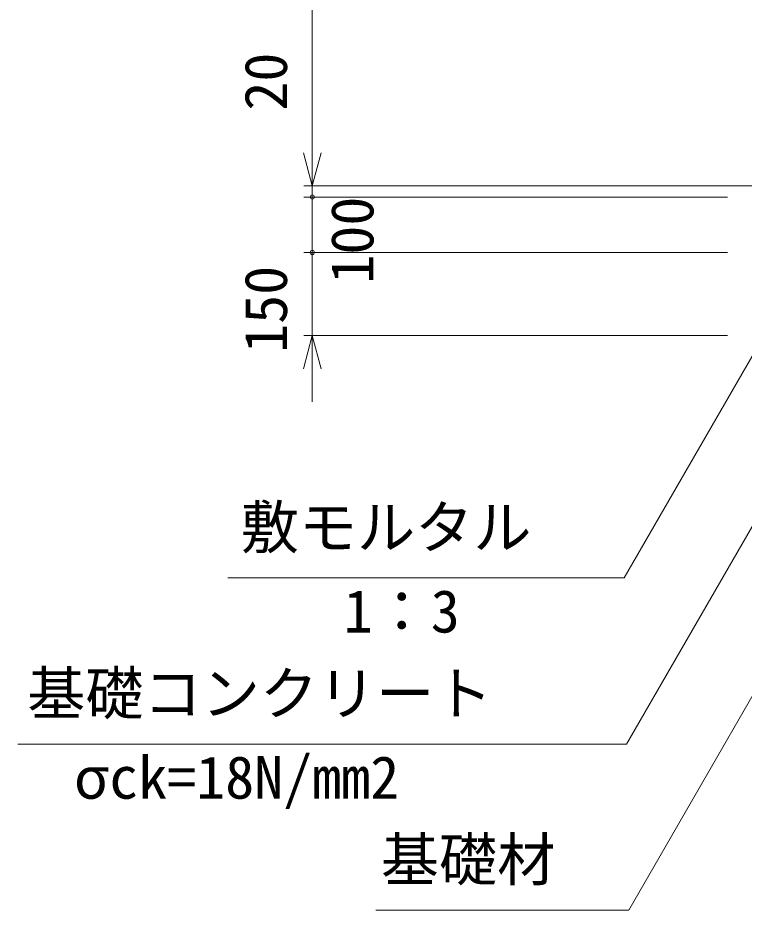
# Model space of a CAD drawing. Units: millimetres, scale not verified, with parts at other scales. Extents: x 748 to 253048, y 13754 to 73154.
# Drawn here: x 117384 to 121757, y 42337 to 47709 of the extents above; entities that cross this region are included whole.
import ezdxf
from ezdxf.enums import TextEntityAlignment as Align

# ---------------------------------------------------------------- set-up
doc = ezdxf.new("R2010")
doc.units = ezdxf.units.MM
doc.header["$LTSCALE"] = 300
for name, color, linetype, lineweight in [('0_2', 1, 'Continuous', 18), ('D-STR-DIM', 7, 'Continuous', 18), ('D-STR-HTXT', 7, 'Continuous', 18)]:
    doc.layers.add(name, color=color, linetype=linetype, lineweight=lineweight)
doc.styles.add('ＭＳ ゴシック', font='')
doc.styles.get('ＭＳ ゴシック').set_extended_font_data('MS Gothic')

msp = doc.modelspace()

# ---------------------------------------------------------------- linework, layer by layer
at = {"layer": '0_2'}
for p, q in [((119156.7, 46696.4), (119103.1, 46896.4)), ((119156.7, 46696.4), (119103.1, 46896.4)), ((119210.3, 46896.4), (119156.7, 46696.4)), ((119156.7, 46696.4), (119156.7, 46896.4)), ((119210.3, 46896.4), (119156.7, 46696.4)), ((119156.7, 46696.4), (119156.7, 46896.4)), ((119103.1, 45596.4), (119156.7, 45796.4)), ((119156.7, 45796.4), (119210.3, 45596.4)), ((119156.7, 45796.4), (119156.7, 45596.4))]:
    msp.add_line(p, q, dxfattribs=at)
for centre, start, end in [((119156.7, 46629.7), 90, 270), ((119156.7, 46629.7), 90, 270), ((119156.7, 46629.7), 270, 90), ((119156.7, 46629.7), 270, 90), ((119156.7, 46296.4), 90, 270), ((119156.7, 46296.4), 90, 270), ((119156.7, 46296.4), 270, 90), ((119156.7, 46296.4), 270, 90)]:
    msp.add_arc(centre, 12.5, start, end, dxfattribs=at)
at = {"layer": 'D-STR-DIM'}
for p, q in [((119156.7, 54496.4), (119156.7, 46896.4)), ((119156.7, 46896.4), (119156.7, 47662.1)), ((121990.1, 46696.4), (119106.7, 46696.4)), ((121990.1, 46696.4), (119106.7, 46696.4)), ((119156.7, 46629.7), (119156.7, 46696.4)), ((121656.7, 46629.7), (119106.7, 46629.7)), ((121656.7, 46629.7), (119106.7, 46629.7)), ((119156.7, 46296.4), (119156.7, 46629.7)), ((119156.7, 46629.7), (119156.7, 46429.7)), ((119156.7, 46296.4), (119156.7, 46496.4)), ((121656.7, 46296.4), (119106.7, 46296.4)), ((121656.7, 46296.4), (119106.7, 46296.4)), ((119156.7, 45796.4), (119156.7, 46296.4)), ((121656.7, 45796.4), (119106.7, 45796.4)), ((119156.7, 45596.4), (119156.7, 45396.4))]:
    msp.add_line(p, q, dxfattribs=at)
at = {"layer": 'D-STR-HTXT'}
for p, q in [((122288.3, 46509.9), (121033.6, 44336.8)), ((122780.4, 46335.8), (121048.4, 43336.8)), ((123076.4, 45834), (121063.2, 42336.8)), ((121033.6, 44336.8), (118649.5, 44336.8)), ((121048.4, 43336.8), (117384.4, 43336.8)), ((121063.2, 42336.8), (119540.4, 42336.8))]:
    msp.add_line(p, q, dxfattribs=at)

# ---------------------------------------------------------------- texts
at = {"layer": 'D-STR-DIM', "color": 1, "style": 'ＭＳ ゴシック'}
for s, p in [('20', (119081.7, 47150.1)), ('100', (119601.9, 46108.6)), ('150', (119081.7, 45692))]:
    msp.add_text(s, height=256.6, rotation=90, dxfattribs=at).set_placement(p, align=Align.BOTTOM_LEFT)
at = {"layer": 'D-STR-HTXT', "color": 1, "style": 'ＭＳ ゴシック'}
for s, p in [('敷モルタル', (118726.3, 44436.8)), ('1：3', (119345.7, 43931)), ('基礎コンクリート', (117441.3, 43436.8)), ('σck=18N/mm2', (117721.9, 42931)), ('基礎材', (119569.8, 42436.8))]:
    msp.add_text(s, height=256.6, dxfattribs=at).set_placement(p, align=Align.BOTTOM_LEFT)

doc.saveas('drawing.dxf')
